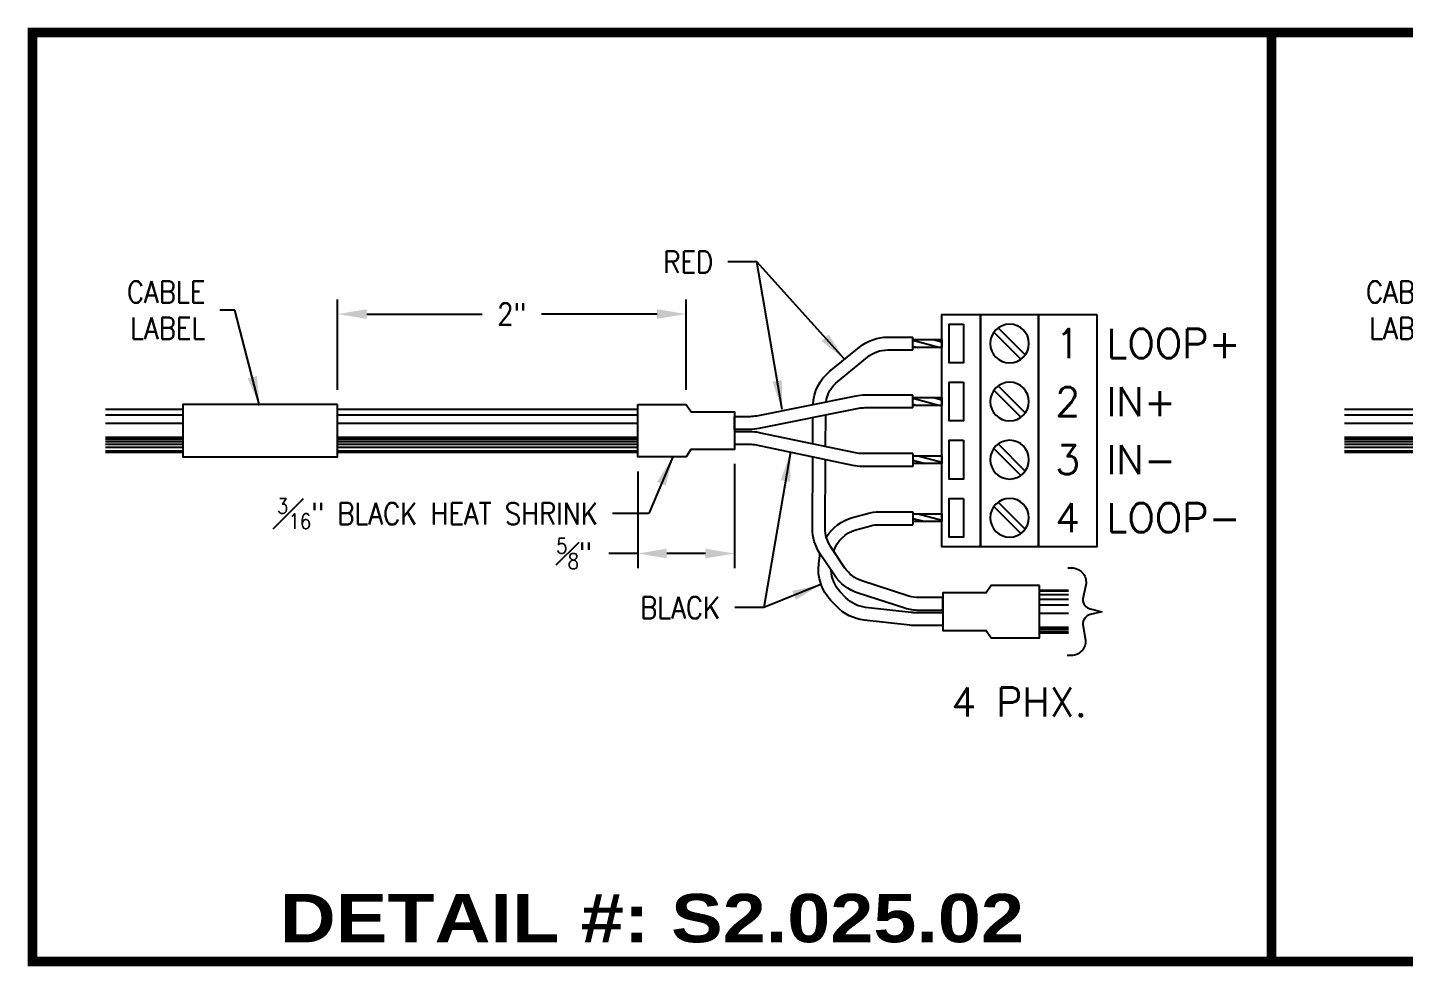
# Model space of a CAD drawing. Header units: inches. Extents: x 0 to 36.7, y 0 to 29.3.
# Drawn here: x 24.214 to 28.656, y 20.054 to 23.086 of the extents above; entities that cross this region are included whole.
import ezdxf
from ezdxf.enums import TextEntityAlignment as Align

# ---------------------------------------------------------------- set-up
doc = ezdxf.new("R2010")
doc.units = ezdxf.units.IN
doc.header["$MEASUREMENT"] = 0
for name, color, linetype in [('Bitmap', 7, 'Continuous'), ('BLACK', 7, 'Continuous'), ('CABLE', 7, 'Continuous'), ('CONDUCTOR', 7, 'Continuous'), ('CONN', 7, 'Continuous'), ('CONN-TXT', 7, 'Continuous'), ('HEAT SHRINK', 7, 'Continuous'), ('RED', 12, 'Continuous')]:
    doc.layers.add(name, color=color, linetype=linetype)
doc.styles.add('Arial Black', font='')
doc.styles.add('ROMANS', font='romans', dxfattribs={"width": 0.875})
doc.styles.get('Arial Black').set_extended_font_data('Arial Black')
doc.dimstyles.new('CONN2', dxfattribs={"dimscale": 0.75, "dimtxt": 0.09375, "dimasz": 0.125, "dimexe": 0.0625, "dimexo": 0.0625, "dimgap": 0.0625, "dimtad": 0, "dimdec": 3, "dimzin": 4, "dimdsep": 46, "dimtxsty": 'ROMANS', "dimcen": 0.0625, "dimadec": 0, "dimazin": 0, "dimtfac": 1, "dimtdec": 3, "dimtofl": 0, "dimtmove": 0, "dimatfit": 3, "dimfxl": 1, "dimtolj": 1, "dimtzin": 0, "dimarcsym": 0})
pattern_1 = [(7e-15, (8.33463, -37.33643), (0, 0.15), []), (7e-15, (8.33463, -37.29128), (0, 0.15), []), (7e-15, (8.33463, -37.26486), (0, 0.15), []), (7e-15, (8.33463, -37.24612), (0, 0.15), []), (7e-15, (8.33463, -37.23159), (0, 0.15), []), (7e-15, (8.33463, -37.21971), (0, 0.15), []), (7e-15, (8.33463, -37.20967), (0, 0.15), []), (7e-15, (8.33463, -37.20097), (0, 0.15), []), (7e-15, (8.33463, -37.1933), (0, 0.15), [])]
pattern_2 = [(165, (0, -0.1875), (-0.00485286, -0.01811111), [])]

# ---------------------------------------------------------------- blocks, each defined once
blk = doc.blocks.new('*D68')
at = {"layer": 'CONN-TXT', "color": 0, "lineweight": -2, "transparency": 16777216}
for p, q in [((0.9856, 1.8455), (0.9856, 2.1375)), ((2.1105, 1.8455), (2.1105, 2.1375)), ((1.0793, 2.0906), (1.4526, 2.0906)), ((2.0167, 2.0906), (1.6434, 2.0906))]:
    blk.add_line(p, q, dxfattribs=at)
at = {"layer": 'CONN-TXT', "color": 0, "transparency": 16777216}
for points in [[(1.0793, 2.1062), (1.0793, 2.075), (0.9856, 2.0906)], [(2.0167, 2.1062), (2.0167, 2.075), (2.1105, 2.0906)]]:
    blk.add_solid(points, dxfattribs=at)
at = {"layer": 'Defpoints', "color": 0, "transparency": 16777216}
for p in [(0.9856, 2.0906), (0.9856, 1.7986), (2.1105, 1.7986)]:
    blk.add_point(p, dxfattribs=at)
at = {"layer": 'CONN-TXT', "color": 0, "transparency": 16777216, "insert": (1.548, 2.0906), "char_height": 0.07031, "attachment_point": 5, "style": 'ROMANS'}
blk.add_mtext('\\A1;2"', dxfattribs=at)
blk = doc.blocks.new('*D67')
at = {"layer": 'CONN-TXT', "color": 0, "lineweight": -2, "transparency": 16777216}
for p, q in [((2.2667, 1.6067), (2.2667, 1.2707)), ((1.9542, 1.5825), (1.9542, 1.2707)), ((1.9542, 1.3175), (1.8605, 1.3175)), ((2.173, 1.3175), (2.048, 1.3175))]:
    blk.add_line(p, q, dxfattribs=at)
at = {"layer": 'CONN-TXT', "color": 0, "transparency": 16777216}
for points in [[(2.048, 1.3332), (2.048, 1.3019), (1.9542, 1.3175)], [(2.173, 1.3332), (2.173, 1.3019), (2.2667, 1.3175)]]:
    blk.add_solid(points, dxfattribs=at)
at = {"layer": 'Defpoints', "color": 0, "transparency": 16777216}
for p in [(2.2667, 1.6536), (1.9542, 1.6293), (2.2667, 1.3175)]:
    blk.add_point(p, dxfattribs=at)
at = {"layer": 'CONN-TXT', "color": 0, "transparency": 16777216, "insert": (1.749, 1.3175), "char_height": 0.070312, "attachment_point": 5, "style": 'ROMANS'}
blk.add_mtext('\\A1;\\A1;{\\H0.7x;\\S5#8;}"', dxfattribs=at)
blk = doc.blocks.new('TERM-F')
for points in [[(-0.0507, -0.0366), (0.0366, 0.0507)], [(-0.0366, -0.0507), (0.0507, 0.0366)]]:
    blk.add_lwpolyline(points)
blk.add_circle((0, 0), 0.0625)
blk = doc.blocks.new('*D71')
at = {"layer": 'CONN-TXT', "color": 0, "lineweight": -2, "transparency": 16777216}
for p, q in [((0.9856, 1.8455), (0.9856, 2.1375)), ((2.1105, 1.8455), (2.1105, 2.1375)), ((1.0793, 2.0906), (1.4526, 2.0906)), ((2.0167, 2.0906), (1.6434, 2.0906))]:
    blk.add_line(p, q, dxfattribs=at)
at = {"layer": 'CONN-TXT', "color": 0, "transparency": 16777216}
for points in [[(1.0793, 2.1062), (1.0793, 2.075), (0.9856, 2.0906)], [(2.0167, 2.1062), (2.0167, 2.075), (2.1105, 2.0906)]]:
    blk.add_solid(points, dxfattribs=at)
at = {"layer": 'Defpoints', "color": 0, "transparency": 16777216}
for p in [(0.9856, 2.0906), (0.9856, 1.7986), (2.1105, 1.7986)]:
    blk.add_point(p, dxfattribs=at)
at = {"layer": 'CONN-TXT', "color": 0, "transparency": 16777216, "insert": (1.548, 2.0906), "char_height": 0.07031, "attachment_point": 5, "style": 'ROMANS'}
blk.add_mtext('\\A1;2"', dxfattribs=at)
blk = doc.blocks.new('*D70')
at = {"layer": 'CONN-TXT', "color": 0, "lineweight": -2, "transparency": 16777216}
for p, q in [((2.2667, 1.6067), (2.2667, 1.2707)), ((1.9542, 1.5825), (1.9542, 1.2707)), ((1.9542, 1.3175), (1.8605, 1.3175)), ((2.173, 1.3175), (2.048, 1.3175))]:
    blk.add_line(p, q, dxfattribs=at)
at = {"layer": 'CONN-TXT', "color": 0, "transparency": 16777216}
for points in [[(2.048, 1.3332), (2.048, 1.3019), (1.9542, 1.3175)], [(2.173, 1.3332), (2.173, 1.3019), (2.2667, 1.3175)]]:
    blk.add_solid(points, dxfattribs=at)
at = {"layer": 'Defpoints', "color": 0, "transparency": 16777216}
for p in [(2.2667, 1.6536), (1.9542, 1.6293), (2.2667, 1.3175)]:
    blk.add_point(p, dxfattribs=at)
at = {"layer": 'CONN-TXT', "color": 0, "transparency": 16777216, "insert": (1.749, 1.3175), "char_height": 0.070312, "attachment_point": 5, "style": 'ROMANS'}
blk.add_mtext('\\A1;\\A1;{\\H0.7x;\\S5#8;}"', dxfattribs=at)
blk = doc.blocks.new('S2.025.02')
at = {"layer": 'CABLE'}
h = blk.add_hatch(dxfattribs=at)
h.set_pattern_fill('LOG', color=256, scale=0.15, style=0, pattern_type=2)
h.set_pattern_definition(pattern_1)
h.paths.add_polyline_path([(1.9542, 1.783), (0.9856, 1.783), (0.9856, 1.645), (1.9542, 1.645)])
h.paths.add_polyline_path([(0.4856, 1.783), (0.2356, 1.783), (0.2356, 1.645), (0.4856, 1.645)])
h = blk.add_hatch(dxfattribs=at)
h.set_pattern_fill('LOG', color=256, scale=0.15, style=0, pattern_type=2)
h.set_pattern_definition([(0, (0, 0), (0, 0.15), []), (0, (0, 0.04515), (0, 0.15), []), (0, (0, 0.07157), (0, 0.15), []), (0, (0, 0.09031), (0, 0.15), []), (0, (0, 0.10485), (0, 0.15), []), (0, (0, 0.11672), (0, 0.15), []), (0, (0, 0.12676), (0, 0.15), []), (0, (0, 0.13546), (0, 0.15), []), (0, (0, 0.14314), (0, 0.15), [])])
h.paths.add_polyline_path([(3.3452, 1.1987), (3.2515, 1.1987), (3.2515, 1.0607), (3.3452, 1.0607)])
at = {"layer": 'CONDUCTOR'}
h = blk.add_hatch(dxfattribs=at)
h.set_pattern_fill('ANSI31', color=256, scale=0.15, angle=120, style=0)
h.paths.add_polyline_path([(2.9359, 1.9829), (2.8422, 1.9829), (2.8422, 2.0082), (2.9359, 2.0082)])
h = blk.add_hatch(dxfattribs=at)
h.set_pattern_fill('ANSI31', color=256, scale=0.15, angle=120, style=0)
h.set_pattern_definition(pattern_2)
h.paths.add_polyline_path([(2.9359, 1.7954), (2.8422, 1.7954), (2.8422, 1.8207), (2.9359, 1.8207)])
h = blk.add_hatch(dxfattribs=at)
h.set_pattern_fill('ANSI31', color=256, scale=0.15, angle=120, style=0)
h.paths.add_polyline_path([(2.9359, 1.6079), (2.8422, 1.6079), (2.8422, 1.6332), (2.9359, 1.6332)])
h = blk.add_hatch(dxfattribs=at)
h.set_pattern_fill('ANSI31', color=256, scale=0.15, angle=120, style=0)
h.set_pattern_definition([(165, (0, -0.1875), (-0.00485286, -0.01811111), [])])
h.paths.add_polyline_path([(2.9359, 1.4204), (2.8422, 1.4204), (2.8422, 1.4457), (2.9359, 1.4457)])
at = {"layer": 'BLACK'}
for points in [[(2.2667, 1.7105), (2.2667, 1.6692)], [(2.8422, 1.6401), (2.8422, 1.5988)], [(2.8422, 1.4526), (2.8422, 1.4113)], [(2.939, 1.1262), (2.939, 1.0849)]]:
    blk.add_lwpolyline(points, dxfattribs=at)
for points in [[(2.8422, 1.6401), (2.6789, 1.6401, -0.051585), (2.6575, 1.6423), (2.3461, 1.7075, 0.051585), (2.3163, 1.7105), (2.2667, 1.7105)], [(2.8422, 1.5988), (2.6789, 1.5988, -0.051585), (2.6491, 1.6019), (2.3376, 1.667, 0.051585), (2.3163, 1.6692), (2.2667, 1.6692)], [(2.5632, 1.3709, -0.187736), (2.648, 1.4338), (2.6955, 1.4468, -0.066757), (2.7339, 1.4519), (2.8422, 1.4519)], [(2.5871, 1.3252, -0.253564), (2.6589, 1.394), (2.7064, 1.407, -0.066757), (2.7339, 1.4106), (2.8422, 1.4106)], [(2.939, 1.0849), (2.8492, 1.0849, -0.028092), (2.8329, 1.0859), (2.6854, 1.1025, -0.175086), (2.5966, 1.1464), (2.5781, 1.1656, -0.225201), (2.5386, 1.2841), (2.5418, 1.3109, -0.0111), (2.5428, 1.3173, -0.0111)], [(2.939, 1.1262), (2.8492, 1.1262, -0.028092), (2.8375, 1.1269), (2.69, 1.1435, -0.175086), (2.6264, 1.175), (2.6079, 1.1943, -0.18489), (2.5789, 1.263, -0.18489)]]:
    blk.add_lwpolyline(points, format="xyb", dxfattribs=at)
at = {"layer": 'CABLE'}
for points in [[(0.4856, 1.783), (0.2356, 1.783)], [(1.9542, 1.783), (0.9856, 1.783)], [(0.2356, 1.645), (0.4856, 1.645)], [(0.9856, 1.645), (1.9542, 1.645)], [(3.2515, 1.1987), (3.3452, 1.1987)], [(3.3452, 1.0607), (3.2515, 1.0607)]]:
    blk.add_lwpolyline(points, dxfattribs=at)
at = {"layer": 'CONDUCTOR'}
for points in [[(2.8422, 2.0082), (2.9359, 2.0082), (2.9359, 1.9829), (2.8422, 1.9829)], [(2.8422, 1.8207), (2.9359, 1.8207), (2.9359, 1.7954), (2.8422, 1.7954)], [(2.8422, 1.6332), (2.9359, 1.6332), (2.9359, 1.6079), (2.8422, 1.6079)], [(2.8422, 1.4457), (2.9359, 1.4457), (2.9359, 1.4204), (2.8422, 1.4204)]]:
    blk.add_lwpolyline(points, dxfattribs=at)
at = {"layer": 'CONN', "const_width": 0.0312}
blk.add_lwpolyline([(0, 0), (4, 0), (4, 3), (0, 3)], close=True, dxfattribs=at)
at = {"layer": 'CONN'}
for points in [[(3.0609, 2.0893), (3.0609, 1.3393), (2.9359, 1.3393), (2.9359, 2.0893), (3.0609, 2.0893)], [(3.2484, 2.0893), (3.2484, 1.3393), (3.0609, 1.3393), (3.0609, 2.0893), (3.2484, 2.0893)], [(3.4359, 2.0893), (3.4359, 1.3393), (3.2484, 1.3393), (3.2484, 2.0893), (3.4359, 2.0893)]]:
    blk.add_lwpolyline(points, dxfattribs=at)
for points in [[(3.0062, 2.058), (3.0062, 1.933), (2.9593, 1.933), (2.9593, 2.058)], [(3.0062, 1.8705), (3.0062, 1.7455), (2.9593, 1.7455), (2.9593, 1.8705)], [(3.0062, 1.683), (3.0062, 1.558), (2.9593, 1.558), (2.9593, 1.683)], [(3.0062, 1.4955), (3.0062, 1.3705), (2.9593, 1.3705), (2.9593, 1.4955)]]:
    blk.add_lwpolyline(points, close=True, dxfattribs=at)
at = {"layer": 'CONN-TXT'}
blk.add_lwpolyline([(0.9856, 1.7986), (0.4856, 1.7986), (0.4856, 1.6293), (0.9856, 1.6293)], close=True, dxfattribs=at)
blk.add_lwpolyline([(3.3426, 1.2711), (3.3549, 1.2711, -0.434428), (3.4017, 1.221), (3.3913, 1.1714, 0.363425), (3.4149, 1.1389), (3.452, 1.1297), (3.4149, 1.1204, 0.363425), (3.3913, 1.0879), (3.4001, 1.0382, -0.434428), (3.3534, 0.9882), (3.3411, 0.9882)], format="xyb", dxfattribs=at)
at = {"layer": 'HEAT SHRINK'}
blk.add_lwpolyline([(0.9856, 1.6293), (0.9856, 1.7986)], dxfattribs=at)
for points in [[(1.9542, 1.7986), (2.1105, 1.7986), (2.1266, 1.775), (2.2667, 1.775), (2.2667, 1.6536), (2.1262, 1.6536), (2.1105, 1.6293), (1.9542, 1.6293)], [(3.2515, 1.2143), (3.0952, 1.2143), (3.0791, 1.1907), (2.939, 1.1907), (2.939, 1.0693), (3.0795, 1.0693), (3.0951, 1.045), (3.2515, 1.045)]]:
    blk.add_lwpolyline(points, close=True, dxfattribs=at)
at = {"layer": 'RED'}
for points in [[(2.5201, 1.798, -0.215553), (2.5737, 1.9054), (2.6697, 1.9835, -0.172483), (2.7616, 2.0162), (2.8422, 2.0162)], [(2.5623, 1.8065, -0.190418), (2.5998, 1.8734), (2.6957, 1.9515, -0.172483), (2.7616, 1.9749), (2.8422, 1.9749)], [(2.8422, 1.8287), (2.6874, 1.8287, 0.049513), (2.6588, 1.8258), (2.3373, 1.7614, -0.049513), (2.3168, 1.7593), (2.2667, 1.7593)], [(2.8422, 1.7874), (2.6874, 1.7874, 0.049513), (2.6669, 1.7854), (2.3454, 1.7209, -0.049513), (2.3168, 1.718), (2.2667, 1.718)], [(2.939, 1.1338), (2.8619, 1.1338, -0.078354), (2.817, 1.1408), (2.6655, 1.1898, -0.169311), (2.589, 1.2477), (2.5426, 1.3175, -0.14899), (2.5183, 1.3988), (2.5193, 1.629)], [(2.939, 1.1751), (2.8619, 1.1751, -0.078354), (2.8298, 1.1801), (2.6782, 1.2291, -0.169311), (2.6234, 1.2706), (2.577, 1.3403, -0.14899), (2.5596, 1.3986), (2.5605, 1.6204)]]:
    blk.add_lwpolyline(points, format="xyb", dxfattribs=at)
for points in [[(2.8422, 1.9749), (2.8422, 2.0162)], [(2.8422, 1.7874), (2.8422, 1.8287)], [(2.2667, 1.718), (2.2667, 1.7593)], [(2.5195, 1.6712), (2.5198, 1.7559)], [(2.5607, 1.6626), (2.5612, 1.7642)], [(2.939, 1.1338), (2.939, 1.1751)]]:
    blk.add_lwpolyline(points, dxfattribs=at)
at = {"layer": 'Bitmap', "xscale": -1}
for p in [(3.1547, 1.9955), (3.1547, 1.808), (3.1547, 1.6205), (3.1547, 1.433)]:
    blk.add_blockref('TERM-F', p, dxfattribs=at)
at = {"layer": 'CONN-TXT', "style": 'ROMANS'}
for s, p in [('1', (3.3422, 1.9955)), ('2', (3.3422, 1.808)), ('3', (3.3422, 1.6205)), ('4', (3.3422, 1.433))]:
    blk.add_text(s, height=0.0938, dxfattribs=at).set_placement(p, align=Align.MIDDLE)
for s, p in [('LOOP+', (3.4672, 1.9955)), ('IN+', (3.4672, 1.808)), ('IN-', (3.4672, 1.6205)), ('LOOP-', (3.4672, 1.433))]:
    blk.add_text(s, height=0.09375, dxfattribs=at).set_placement(p, align=Align.MIDDLE_LEFT)
blk.add_text('4 PHX.', height=0.09375, dxfattribs=at).set_placement((3.1859, 0.8855), align=Align.TOP_CENTER)
at = {"layer": 'CONN-TXT', "style": 'Arial Black'}
blk.add_text('DETAIL #: S2.025.02', height=0.15625, dxfattribs=at).set_placement((2, 0.0156), align=Align.BOTTOM_CENTER)
at = {"layer": 'CONN-TXT', "attachment_point": 6, "style": 'ROMANS'}
for s, insert, char_height in [('RED', (2.1979, 2.2587), 0.07031), ('CABLE \\PLABEL', (0.5585, 2.1034), 0.07031), ('\\A1;{\\H0.7x;\\S3#16;}" BLACK HEAT SHRINK', (1.8258, 1.4463), 0.070312), ('BLACK', (2.2205, 1.1429), 0.07031)]:
    blk.add_mtext(s, dxfattribs=dict(at, insert=insert, char_height=char_height))
at = {"layer": 'CONN-TXT'}
dim = blk.add_linear_dim(base=(0.9856, 2.0906), p1=(2.1105, 1.7986), p2=(0.9856, 1.7986), angle=180, text='2"', dimstyle='CONN2', dxfattribs=at)
dim.commit()
dim.dimension.update_dxf_attribs({"geometry": '*D68', "text_midpoint": (1.548, 2.0906)})
dim = blk.add_linear_dim(base=(2.2667, 1.3175), p1=(1.9542, 1.6293), p2=(2.2667, 1.6536), angle=0, text='\\A1;{\\H0.7x;\\S5#8;}"', dimstyle='CONN2', dxfattribs=at)
dim.commit()
dim.dimension.update_dxf_attribs({"geometry": '*D67', "text_midpoint": (1.749, 1.3175), "dimtype": 160})
at = {"layer": 'CONN-TXT', "annotation_type": 0, "has_hookline": 1, "hookline_direction": 1}
for points, text_width in [([(2.4203, 1.7821), (2.3385, 2.2587), (2.2447, 2.2587)], 0.1582), ([(0.7336, 1.7959), (0.6533, 2.1034), (0.6054, 2.1034)], 0.2666), ([(2.447, 1.6442), (2.3612, 1.1429), (2.2674, 1.1429)], 0.2666), ([(2.0674, 1.6293), (1.9898, 1.4463), (1.8727, 1.4463)], 1.1725)]:
    blk.add_leader(points, dimstyle='CONN2', override={"dimgap": 0.0625, "dimtad": 0}, dxfattribs=dict(at, text_width=text_width))
at = {"layer": 'CONN-TXT'}
for points in [[(2.6217, 1.9445), (2.3385, 2.2587), (2.2447, 2.2587)], [(2.5459, 1.2178), (2.3612, 1.1429), (2.2674, 1.1429)]]:
    blk.add_leader(points, dimstyle='CONN2', override={"dimgap": 0.0625, "dimtad": 0}, dxfattribs=at)
blk = doc.blocks.new('S2.025.03')
at = {"layer": 'CABLE'}
h = blk.add_hatch(dxfattribs=at)
h.set_pattern_fill('LOG', color=256, scale=0.15, style=0, pattern_type=2)
h.set_pattern_definition(pattern_1)
h.paths.add_polyline_path([(1.9542, 1.783), (0.9856, 1.783), (0.9856, 1.645), (1.9542, 1.645)])
h.paths.add_polyline_path([(0.4856, 1.783), (0.2356, 1.783), (0.2356, 1.645), (0.4856, 1.645)])
at = {"layer": 'CONDUCTOR'}
h = blk.add_hatch(dxfattribs=at)
h.set_pattern_fill('ANSI31', color=256, scale=0.15, angle=120, style=0)
h.set_pattern_definition(pattern_2)
h.paths.add_polyline_path([(2.9359, 1.7954), (2.8422, 1.7954), (2.8422, 1.8207), (2.9359, 1.8207)])
h = blk.add_hatch(dxfattribs=at)
h.set_pattern_fill('ANSI31', color=256, scale=0.15, angle=120, style=0)
h.paths.add_polyline_path([(2.9359, 1.6079), (2.8422, 1.6079), (2.8422, 1.6332), (2.9359, 1.6332)])
at = {"layer": 'BLACK'}
for points in [[(2.2667, 1.7105), (2.2667, 1.6692)], [(2.8422, 1.6401), (2.8422, 1.5988)]]:
    blk.add_lwpolyline(points, dxfattribs=at)
for points in [[(2.8422, 1.6401), (2.6789, 1.6401, -0.051585), (2.6575, 1.6423), (2.3461, 1.7075, 0.051585), (2.3163, 1.7105), (2.2667, 1.7105)], [(2.8422, 1.5988), (2.6789, 1.5988, -0.051585), (2.6491, 1.6019), (2.3376, 1.667, 0.051585), (2.3163, 1.6692), (2.2667, 1.6692)]]:
    blk.add_lwpolyline(points, format="xyb", dxfattribs=at)
at = {"layer": 'CABLE'}
for points in [[(0.4856, 1.783), (0.2356, 1.783)], [(1.9542, 1.783), (0.9856, 1.783)], [(0.2356, 1.645), (0.4856, 1.645)], [(0.9856, 1.645), (1.9542, 1.645)]]:
    blk.add_lwpolyline(points, dxfattribs=at)
at = {"layer": 'CONDUCTOR'}
for points in [[(2.8422, 1.8207), (2.9359, 1.8207), (2.9359, 1.7954), (2.8422, 1.7954)], [(2.8422, 1.6332), (2.9359, 1.6332), (2.9359, 1.6079), (2.8422, 1.6079)]]:
    blk.add_lwpolyline(points, dxfattribs=at)
at = {"layer": 'CONN', "const_width": 0.0312}
blk.add_lwpolyline([(0, 0), (4, 0), (4, 3), (0, 3)], close=True, dxfattribs=at)
at = {"layer": 'CONN'}
for points in [[(3.0609, 2.0893), (3.0609, 1.3393), (2.9359, 1.3393), (2.9359, 2.0893), (3.0609, 2.0893)], [(3.2484, 2.0893), (3.2484, 1.3393), (3.0609, 1.3393), (3.0609, 2.0893), (3.2484, 2.0893)], [(3.4359, 2.0893), (3.4359, 1.3393), (3.2484, 1.3393), (3.2484, 2.0893), (3.4359, 2.0893)]]:
    blk.add_lwpolyline(points, dxfattribs=at)
for points in [[(3.0062, 2.058), (3.0062, 1.933), (2.9593, 1.933), (2.9593, 2.058)], [(3.0062, 1.8705), (3.0062, 1.7455), (2.9593, 1.7455), (2.9593, 1.8705)], [(3.0062, 1.683), (3.0062, 1.558), (2.9593, 1.558), (2.9593, 1.683)], [(3.0062, 1.4955), (3.0062, 1.3705), (2.9593, 1.3705), (2.9593, 1.4955)]]:
    blk.add_lwpolyline(points, close=True, dxfattribs=at)
at = {"layer": 'CONN-TXT'}
blk.add_lwpolyline([(0.9856, 1.7986), (0.4856, 1.7986), (0.4856, 1.6293), (0.9856, 1.6293)], close=True, dxfattribs=at)
at = {"layer": 'HEAT SHRINK'}
blk.add_lwpolyline([(0.9856, 1.6293), (0.9856, 1.7986)], dxfattribs=at)
blk.add_lwpolyline([(1.9542, 1.7986), (2.1105, 1.7986), (2.1266, 1.775), (2.2667, 1.775), (2.2667, 1.6536), (2.1262, 1.6536), (2.1105, 1.6293), (1.9542, 1.6293)], close=True, dxfattribs=at)
at = {"layer": 'RED'}
for points in [[(2.8422, 1.8287), (2.6874, 1.8287, 0.049513), (2.6588, 1.8258), (2.3373, 1.7614, -0.049513), (2.3168, 1.7593), (2.2667, 1.7593)], [(2.8422, 1.7874), (2.6874, 1.7874, 0.049513), (2.6669, 1.7854), (2.3454, 1.7209, -0.049513), (2.3168, 1.718), (2.2667, 1.718)]]:
    blk.add_lwpolyline(points, format="xyb", dxfattribs=at)
for points in [[(2.8422, 1.7874), (2.8422, 1.8287)], [(2.2667, 1.718), (2.2667, 1.7593)]]:
    blk.add_lwpolyline(points, dxfattribs=at)
at = {"layer": 'Bitmap', "xscale": -1}
for p in [(3.1547, 1.9955), (3.1547, 1.808), (3.1547, 1.6205), (3.1547, 1.433)]:
    blk.add_blockref('TERM-F', p, dxfattribs=at)
at = {"layer": 'CONN-TXT', "style": 'ROMANS'}
for s, p in [('1', (3.3422, 1.9955)), ('2', (3.3422, 1.808)), ('3', (3.3422, 1.6205)), ('4', (3.3422, 1.433))]:
    blk.add_text(s, height=0.0938, dxfattribs=at).set_placement(p, align=Align.MIDDLE)
for s, p in [('LOOP+', (3.4672, 1.9955)), ('IN+', (3.4672, 1.808)), ('IN-', (3.4672, 1.6205)), ('LOOP-', (3.4672, 1.433))]:
    blk.add_text(s, height=0.09375, dxfattribs=at).set_placement(p, align=Align.MIDDLE_LEFT)
blk.add_text('4 PHX.', height=0.09375, dxfattribs=at).set_placement((3.1859, 1.2326), align=Align.TOP_CENTER)
at = {"layer": 'CONN-TXT', "style": 'Arial Black'}
blk.add_text('DETAIL #: S2.025.03', height=0.15625, dxfattribs=at).set_placement((2, 0.0156), align=Align.BOTTOM_CENTER)
at = {"layer": 'CONN-TXT', "attachment_point": 6, "style": 'ROMANS'}
for s, insert, char_height in [('RED', (2.2962, 2.2372), 0.07031), ('CABLE \\PLABEL', (0.5585, 2.1034), 0.07031), ('\\A1;{\\H0.7x;\\S3#16;}" BLACK HEAT SHRINK', (1.8258, 1.4463), 0.070312), ('BLACK', (2.4018, 1.1429), 0.07031)]:
    blk.add_mtext(s, dxfattribs=dict(at, insert=insert, char_height=char_height))
at = {"layer": 'CONN-TXT'}
dim = blk.add_linear_dim(base=(0.9856, 2.0906), p1=(2.1105, 1.7986), p2=(0.9856, 1.7986), angle=180, text='2"', dimstyle='CONN2', dxfattribs=at)
dim.commit()
dim.dimension.update_dxf_attribs({"geometry": '*D71', "text_midpoint": (1.548, 2.0906)})
dim = blk.add_linear_dim(base=(2.2667, 1.3175), p1=(1.9542, 1.6293), p2=(2.2667, 1.6536), angle=0, text='\\A1;{\\H0.7x;\\S5#8;}"', dimstyle='CONN2', dxfattribs=at)
dim.commit()
dim.dimension.update_dxf_attribs({"geometry": '*D70', "text_midpoint": (1.749, 1.3175), "dimtype": 160})
at = {"layer": 'CONN-TXT', "annotation_type": 0, "has_hookline": 1, "hookline_direction": 1}
for points, text_width in [([(2.6044, 1.8149), (2.4368, 2.2372), (2.343, 2.2372)], 0.1582), ([(0.7336, 1.7959), (0.6533, 2.1034), (0.6054, 2.1034)], 0.2666), ([(2.0674, 1.6293), (1.9898, 1.4463), (1.8727, 1.4463)], 1.1725), ([(2.6491, 1.6019), (2.5424, 1.1429), (2.4487, 1.1429)], 0.2666)]:
    blk.add_leader(points, dimstyle='CONN2', override={"dimgap": 0.0625, "dimtad": 0}, dxfattribs=dict(at, text_width=text_width))

msp = doc.modelspace()

# ---------------------------------------------------------------- block references
for name, p in [('S2.025.02', (24.23, 20.07)), ('S2.025.03', (28.23, 20.07))]:
    msp.add_blockref(name, p)

doc.saveas('drawing.dxf')
